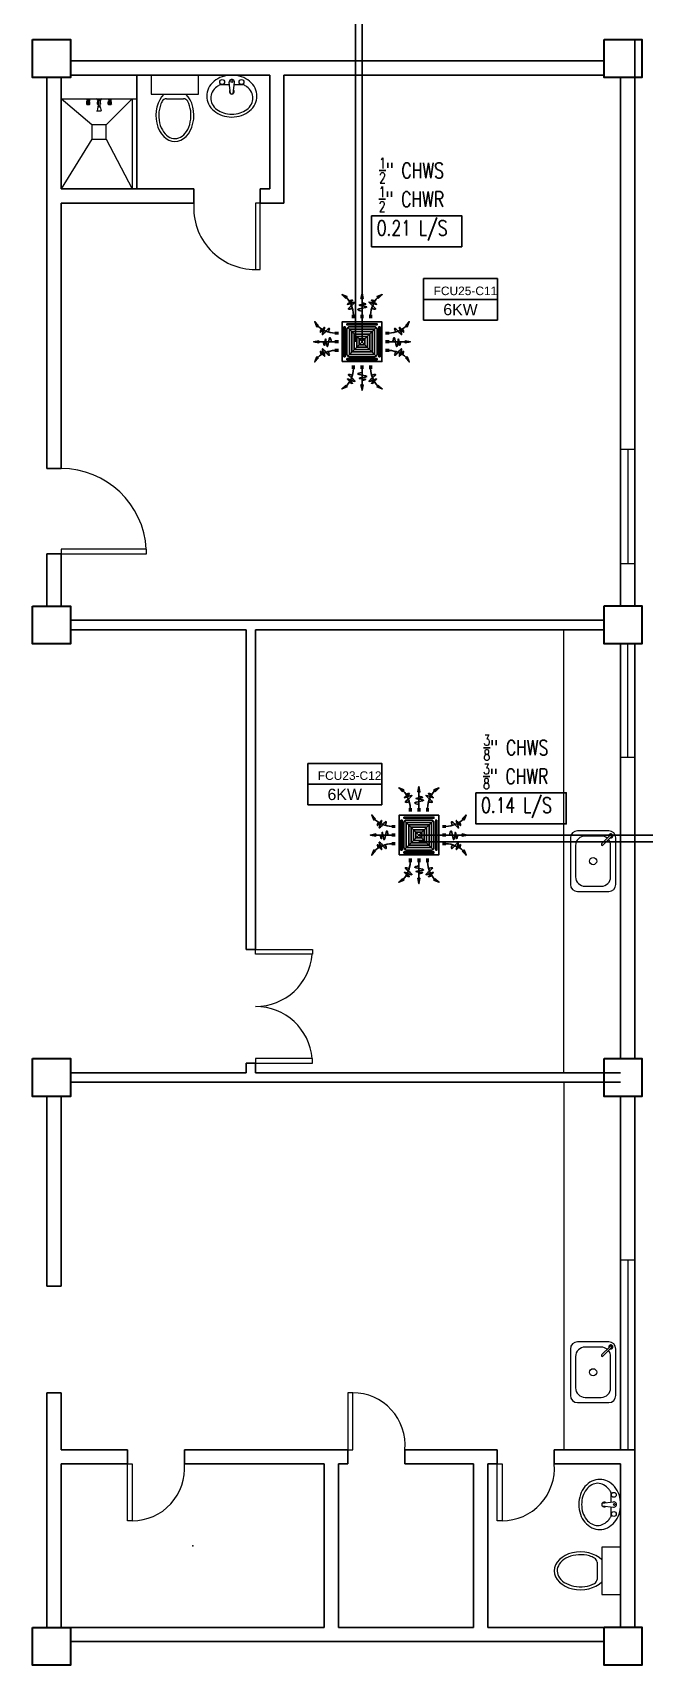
# Model space of a CAD drawing. Header units: millimetres. Extents: x 5 to 430, y 3 to 339.
# Drawn here: x 26.77 to 33.22, y 32.1 to 49.32 of the extents above; entities that cross this region are included whole.
import ezdxf

# ---------------------------------------------------------------- set-up
doc = ezdxf.new("R2010")
doc.units = ezdxf.units.MM
doc.header["$MEASUREMENT"] = 0
for name, color, linetype in [('AIR', 7, 'Continuous'), ('fcu line', 7, 'Continuous'), ('fcu return', 7, 'Continuous'), ('Legends', 7, 'Continuous'), ('pipe label', 7, 'Continuous')]:
    doc.layers.add(name, color=color, linetype=linetype)
doc.styles.add('Arch-Dim', font='simplex.shx', dxfattribs={"width": 0.75})
doc.styles.get("Standard").update_dxf_attribs({"font": 'arial.ttf'})

# ---------------------------------------------------------------- blocks, each defined once
blk = doc.blocks.new('FCU-13000P (CASSETTE SPLIT)')
at = {"layer": 'AIR', "ltscale": 3}
for p, q in [((0, 0.523), (0, 1)), ((-0.193, 0.558), (-0.193, 0.487)), ((-0.162, 0.558), (-0.162, 0.487)), ((-0.016, 0.558), (-0.016, 0.487)), ((0.016, 0.558), (0.016, 0.487)), ((0.162, 0.558), (0.162, 0.487)), ((0.193, 0.558), (0.193, 0.487)), ((-0.523, 0), (-1, 0)), ((-0.558, 0.193), (-0.487, 0.193)), ((-0.558, 0.162), (-0.487, 0.162)), ((-0.558, 0.016), (-0.487, 0.016)), ((0.558, 0.193), (0.487, 0.193)), ((0.558, 0.162), (0.487, 0.162)), ((0.558, 0.016), (0.487, 0.016)), ((0.523, 0), (1, 0)), ((-0.558, -0.016), (-0.487, -0.016)), ((-0.558, -0.162), (-0.487, -0.162)), ((-0.558, -0.193), (-0.487, -0.193)), ((0.558, -0.016), (0.487, -0.016)), ((0.558, -0.162), (0.487, -0.162)), ((0.558, -0.193), (0.487, -0.193)), ((-0.193, -0.558), (-0.193, -0.487)), ((-0.162, -0.558), (-0.162, -0.487)), ((-0.016, -0.558), (-0.016, -0.487)), ((0, -0.523), (0, -1)), ((0.016, -0.558), (0.016, -0.487)), ((0.162, -0.558), (0.162, -0.487)), ((0.193, -0.558), (0.193, -0.487))]:
    blk.add_line(p, q, dxfattribs=at)
at = {"layer": 'AIR'}
for p, q in [((0.295, -0.295), (-0.295, 0.295)), ((0.295, 0.295), (-0.295, -0.295))]:
    blk.add_line(p, q, dxfattribs=at)
at = {"layer": 'AIR', "ltscale": 3}
for points in [[(-0.335, 0.895), (-0.311, 0.932), (-0.416, 0.973)], [(-0.022, 0.89), (0.022, 0.89), (0, 1)], [(0.335, 0.895), (0.311, 0.932), (0.416, 0.973)], [(-0.895, 0.335), (-0.932, 0.311), (-0.973, 0.416)], [(0.895, 0.335), (0.932, 0.311), (0.973, 0.416)], [(-0.89, 0.022), (-0.89, -0.022), (-1, 0)], [(0.89, 0.022), (0.89, -0.022), (1, 0)], [(-0.895, -0.335), (-0.932, -0.311), (-0.973, -0.416)], [(0.895, -0.335), (0.932, -0.311), (0.973, -0.416)], [(-0.335, -0.895), (-0.311, -0.932), (-0.416, -0.973)], [(-0.022, -0.89), (0.022, -0.89), (0, -1)], [(0.335, -0.895), (0.311, -0.932), (0.416, -0.973)]]:
    blk.add_lwpolyline(points, close=True, dxfattribs=at)
at = {"layer": 'AIR'}
for points in [[(-0.323, 0.914, -0.171809), (-0.178, 0.558), (-0.178, 0.522)], [(0.323, 0.914, 0.171809), (0.178, 0.558), (0.178, 0.522)], [(-0.914, 0.323, 0.171809), (-0.558, 0.178), (-0.522, 0.178)], [(0.914, 0.323, -0.171809), (0.558, 0.178), (0.522, 0.178)], [(-0.914, -0.323, -0.171809), (-0.558, -0.178), (-0.522, -0.178)], [(0.914, -0.323, 0.171809), (0.558, -0.178), (0.522, -0.178)], [(-0.323, -0.914, 0.171809), (-0.178, -0.558), (-0.178, -0.522)], [(0.323, -0.914, -0.171809), (0.178, -0.558), (0.178, -0.522)]]:
    blk.add_lwpolyline(points, format="xyb", dxfattribs=at)
for points in [[(-0.41, -0.41), (0.41, -0.41), (0.41, 0.41), (-0.41, 0.41)], [(-0.31, 0.372), (0.31, 0.372), (0.31, 0.348), (-0.31, 0.348)], [(-0.373, 0.31), (-0.348, 0.31), (-0.348, -0.31), (-0.373, -0.31)], [(-0.26, -0.26), (0.26, -0.26), (0.26, 0.26), (-0.26, 0.26)], [(-0.21, -0.21), (0.21, -0.21), (0.21, 0.21), (-0.21, 0.21)], [(-0.16, -0.16), (0.16, -0.16), (0.16, 0.16), (-0.16, 0.16)], [(-0.11, -0.11), (0.11, -0.11), (0.11, 0.11), (-0.11, 0.11)], [(-0.06, -0.06), (0.06, -0.06), (0.06, 0.06), (-0.06, 0.06)], [(0.372, 0.31), (0.348, 0.31), (0.348, -0.31), (0.372, -0.31)], [(-0.31, -0.373), (0.31, -0.373), (0.31, -0.348), (-0.31, -0.348)]]:
    blk.add_lwpolyline(points, close=True, dxfattribs=at)
blk.add_lwpolyline([(-0.26, -0.31), (0.26, -0.31, 0.414214), (0.31, -0.26), (0.31, 0.26, 0.414214), (0.26, 0.31), (-0.26, 0.31, 0.414214), (-0.31, 0.26), (-0.31, -0.26, 0.414214)], format="xyb", close=True, dxfattribs=at)
at = {"layer": 'AIR', "ltscale": 3}
for points in [[(-0.268, 0.84), (-0.231, 0.852), (-0.134, 0.882), (-0.422, 0.704), (0.005, 0.903), (-0.358, 0.645), (-0.239, 0.678), (-0.199, 0.69)], [(0.268, 0.84), (0.231, 0.852), (0.134, 0.882), (0.422, 0.704), (-0.005, 0.903), (0.358, 0.645), (0.239, 0.678), (0.199, 0.69)], [(-0.84, 0.268), (-0.852, 0.231), (-0.882, 0.134), (-0.704, 0.422), (-0.903, -0.005), (-0.645, 0.358), (-0.678, 0.239), (-0.69, 0.199)], [(0.84, 0.268), (0.852, 0.231), (0.882, 0.134), (0.704, 0.422), (0.903, -0.005), (0.645, 0.358), (0.678, 0.239), (0.69, 0.199)], [(-0.84, -0.268), (-0.852, -0.231), (-0.882, -0.134), (-0.704, -0.422), (-0.903, 0.005), (-0.645, -0.358), (-0.678, -0.239), (-0.69, -0.199)], [(0.84, -0.268), (0.852, -0.231), (0.882, -0.134), (0.704, -0.422), (0.903, 0.005), (0.645, -0.358), (0.678, -0.239), (0.69, -0.199)], [(-0.268, -0.84), (-0.231, -0.852), (-0.134, -0.882), (-0.422, -0.704), (0.005, -0.903), (-0.358, -0.645), (-0.239, -0.678), (-0.199, -0.69)], [(0.268, -0.84), (0.231, -0.852), (0.134, -0.882), (0.422, -0.704), (-0.005, -0.903), (0.358, -0.645), (0.239, -0.678), (0.199, -0.69)]]:
    blk.add_open_spline(points, degree=3, knots=[0.0032834, 0.0032834, 0.0032834, 0.0032834, 0.0712567, 0.1924075, 0.3347111, 0.5062145, 0.5813292, 0.5813292, 0.5813292, 0.5813292], dxfattribs=at)
for points in [[(0, 0.8), (0.077, 0.776), (-0.058, 0.755), (0.098, 0.718), (-0.087, 0.663), (0, 0.631)], [(-0.8, 0), (-0.776, -0.077), (-0.755, 0.058), (-0.718, -0.098), (-0.663, 0.087), (-0.631, 0)], [(0.8, 0), (0.776, -0.077), (0.755, 0.058), (0.718, -0.098), (0.663, 0.087), (0.631, 0)], [(0, -0.8), (0.077, -0.776), (-0.058, -0.755), (0.098, -0.718), (-0.087, -0.663), (0, -0.631)]]:
    blk.add_spline(points, degree=3, dxfattribs=at)
for points in [[(-0.416, 0.973), (-0.335, 0.895), (-0.311, 0.932)], [(0, 1), (-0.022, 0.89), (0.022, 0.89)], [(0.416, 0.973), (0.335, 0.895), (0.311, 0.932)], [(-0.973, 0.416), (-0.895, 0.335), (-0.932, 0.311)], [(0.973, 0.416), (0.895, 0.335), (0.932, 0.311)], [(-1, 0), (-0.89, 0.022), (-0.89, -0.022)], [(1, 0), (0.89, 0.022), (0.89, -0.022)], [(-0.973, -0.416), (-0.895, -0.335), (-0.932, -0.311)], [(0.973, -0.416), (0.895, -0.335), (0.932, -0.311)], [(-0.416, -0.973), (-0.335, -0.895), (-0.311, -0.932)], [(0, -1), (-0.022, -0.89), (0.022, -0.89)], [(0.416, -0.973), (0.335, -0.895), (0.311, -0.932)]]:
    blk.add_solid(points, dxfattribs=at)

msp = doc.modelspace()

# ---------------------------------------------------------------- linework, layer by layer
at = {"color": 8, "linetype": 'ByBlock', "lineweight": 25}
for p, q in [((33.122, 43.277), (33.122, 49.252)), ((27.172, 49.026), (32.797, 49.026)), ((26.922, 48.85), (26.922, 44.725)), ((27.072, 48.85), (27.072, 47.676)), ((27.072, 48.85), (27.072, 47.676)), ((27.172, 48.876), (29.272, 48.876)), ((29.272, 48.876), (27.172, 48.876)), ((29.272, 48.876), (27.172, 48.876)), ((29.422, 48.876), (32.797, 48.876)), ((29.572, 48.876), (29.422, 48.876)), ((32.972, 43.275), (32.972, 48.852)), ((27.072, 48.726), (27.072, 47.676)), ((27.072, 47.526), (27.072, 44.725)), ((26.922, 44.725), (27.072, 44.725)), ((26.922, 43.825), (26.922, 43.625)), ((26.922, 43.825), (27.072, 43.825)), ((27.072, 43.825), (27.072, 43.725)), ((27.072, 43.825), (27.072, 43.275)), ((26.922, 43.625), (26.922, 43.625)), ((26.922, 43.625), (26.922, 43.275)), ((29.022, 43.125), (27.172, 43.125)), ((29.022, 43.125), (32.797, 43.125)), ((29.022, 43.025), (27.172, 43.025)), ((29.022, 42.675), (29.022, 43.025)), ((29.122, 43.025), (29.122, 39.651)), ((29.122, 43.025), (32.797, 43.025)), ((32.972, 39.575), (32.972, 42.877)), ((33.122, 39.575), (33.122, 42.877)), ((29.022, 42.675), (29.022, 39.651)), ((29.022, 39.651), (29.122, 39.651)), ((32.972, 39.575), (32.972, 38.502)), ((33.122, 39.575), (33.122, 38.502)), ((29.022, 38.451), (29.122, 38.451)), ((29.022, 38.451), (29.022, 38.351)), ((29.122, 38.451), (29.122, 38.351)), ((27.172, 38.351), (28.872, 38.351)), ((27.172, 38.251), (31.922, 38.251)), ((28.872, 38.351), (29.022, 38.351)), ((28.872, 38.351), (29.022, 38.351)), ((28.872, 38.251), (32.972, 38.251)), ((29.122, 38.351), (31.922, 38.351)), ((29.122, 38.351), (32.972, 38.351)), ((26.922, 38.1), (26.922, 36.1)), ((27.072, 36.1), (27.072, 38.1)), ((32.972, 38.102), (32.972, 34.375)), ((33.122, 38.102), (33.122, 34.375)), ((26.922, 36.1), (27.072, 36.1)), ((26.922, 34.975), (26.922, 32.5)), ((26.922, 34.975), (27.072, 34.975)), ((27.072, 34.975), (27.072, 34.375)), ((30.097, 34.375), (28.372, 34.375)), ((31.672, 34.375), (30.697, 34.375)), ((32.972, 34.375), (32.272, 34.375)), ((32.972, 34.375), (33.122, 34.375)), ((33.122, 34.375), (33.122, 32.502)), ((32.972, 34.225), (32.972, 32.5)), ((29.847, 32.5), (27.072, 32.5)), ((31.422, 32.5), (29.997, 32.5)), ((32.972, 32.5), (31.572, 32.5)), ((27.172, 32.35), (32.797, 32.35)), ((32.797, 32.35), (27.172, 32.35))]:
    msp.add_line(p, q, dxfattribs=at)
at = {"color": 8, "linetype": 'ByBlock', "lineweight": 9, "ltscale": 0.3}
for p, q in [((27.872, 48.876), (27.872, 47.676)), ((27.397, 48.351), (27.072, 48.626)), ((27.547, 48.351), (27.822, 48.626)), ((27.822, 48.626), (27.822, 47.676)), ((27.397, 48.201), (27.072, 47.676)), ((27.547, 48.201), (27.822, 47.676))]:
    msp.add_line(p, q, dxfattribs=at)
at = {"color": 8, "linetype": 'ByBlock', "lineweight": 9}
for p, q in [((27.872, 48.626), (27.872, 48.876)), ((27.072, 48.626), (27.872, 48.626)), ((33.122, 44.925), (32.972, 44.925)), ((33.047, 44.925), (33.047, 43.725)), ((33.122, 43.725), (33.122, 44.925)), ((32.972, 43.725), (33.122, 43.725)), ((32.372, 38.351), (32.372, 43.026)), ((33.047, 41.677), (33.047, 42.877)), ((33.122, 42.877), (33.122, 41.677)), ((33.122, 41.677), (32.972, 41.677)), ((32.372, 38.251), (32.372, 34.375)), ((26.922, 38.1), (27.072, 38.1)), ((33.122, 36.375), (32.972, 36.375)), ((33.047, 36.375), (33.047, 34.375)), ((33.122, 34.375), (33.122, 36.375))]:
    msp.add_line(p, q, dxfattribs=at)
at = {"color": 8, "lineweight": 9}
for p, q in [((28.022, 48.876), (28.022, 48.676)), ((28.522, 48.876), (28.022, 48.876)), ((28.522, 48.676), (28.522, 48.876)), ((28.858, 48.678), (28.844, 48.8)), ((28.887, 48.678), (28.9, 48.8)), ((27.341, 48.626), (27.376, 48.626)), ((27.341, 48.625), (27.341, 48.626)), ((27.341, 48.625), (27.376, 48.625)), ((27.341, 48.625), (27.345, 48.618)), ((27.342, 48.592), (27.344, 48.596)), ((27.342, 48.57), (27.342, 48.592)), ((27.344, 48.604), (27.345, 48.606)), ((27.344, 48.604), (27.372, 48.604)), ((27.344, 48.598), (27.344, 48.604)), ((27.345, 48.618), (27.372, 48.618)), ((27.345, 48.606), (27.372, 48.606)), ((27.345, 48.592), (27.353, 48.592)), ((27.345, 48.579), (27.345, 48.591)), ((27.347, 48.618), (27.347, 48.606)), ((27.352, 48.579), (27.352, 48.591)), ((27.372, 48.592), (27.364, 48.592)), ((27.365, 48.579), (27.365, 48.591)), ((27.37, 48.618), (27.37, 48.606)), ((27.376, 48.625), (27.372, 48.618)), ((27.372, 48.604), (27.372, 48.606)), ((27.372, 48.598), (27.372, 48.604)), ((27.372, 48.579), (27.372, 48.591)), ((27.375, 48.592), (27.373, 48.596)), ((27.375, 48.57), (27.375, 48.592)), ((27.376, 48.625), (27.376, 48.626)), ((27.455, 48.62), (27.443, 48.626)), ((27.443, 48.626), (27.501, 48.626)), ((27.49, 48.62), (27.455, 48.62)), ((27.455, 48.61), (27.455, 48.62)), ((27.455, 48.62), (27.49, 48.62)), ((27.49, 48.61), (27.455, 48.61)), ((27.455, 48.592), (27.458, 48.596)), ((27.455, 48.57), (27.455, 48.592)), ((27.458, 48.604), (27.459, 48.606)), ((27.458, 48.604), (27.465, 48.604)), ((27.458, 48.598), (27.458, 48.604)), ((27.459, 48.606), (27.465, 48.606)), ((27.459, 48.592), (27.465, 48.592)), ((27.459, 48.579), (27.459, 48.591)), ((27.461, 48.61), (27.461, 48.606)), ((27.465, 48.548), (27.465, 48.61)), ((27.465, 48.61), (27.48, 48.61)), ((27.48, 48.61), (27.48, 48.548)), ((27.48, 48.606), (27.485, 48.606)), ((27.48, 48.604), (27.486, 48.604)), ((27.485, 48.592), (27.48, 48.592)), ((27.483, 48.61), (27.483, 48.606)), ((27.486, 48.604), (27.485, 48.606)), ((27.485, 48.579), (27.485, 48.591)), ((27.486, 48.598), (27.486, 48.604)), ((27.489, 48.592), (27.487, 48.596)), ((27.489, 48.57), (27.489, 48.592)), ((27.501, 48.626), (27.49, 48.62)), ((27.49, 48.62), (27.49, 48.61)), ((27.569, 48.625), (27.569, 48.626)), ((27.569, 48.626), (27.603, 48.626)), ((27.569, 48.625), (27.572, 48.618)), ((27.569, 48.625), (27.603, 48.625)), ((27.569, 48.592), (27.571, 48.596)), ((27.569, 48.57), (27.569, 48.592)), ((27.572, 48.618), (27.599, 48.618)), ((27.572, 48.606), (27.599, 48.606)), ((27.572, 48.604), (27.572, 48.606)), ((27.572, 48.598), (27.572, 48.604)), ((27.572, 48.604), (27.6, 48.604)), ((27.573, 48.592), (27.58, 48.592)), ((27.573, 48.579), (27.573, 48.591)), ((27.574, 48.618), (27.574, 48.606)), ((27.58, 48.579), (27.58, 48.591)), ((27.599, 48.592), (27.592, 48.592)), ((27.592, 48.579), (27.592, 48.591)), ((27.597, 48.618), (27.597, 48.606)), ((27.603, 48.625), (27.599, 48.618)), ((27.6, 48.604), (27.599, 48.606)), ((27.599, 48.579), (27.599, 48.591)), ((27.6, 48.598), (27.6, 48.604)), ((27.602, 48.592), (27.6, 48.596)), ((27.602, 48.57), (27.602, 48.592)), ((27.603, 48.625), (27.603, 48.626)), ((28.022, 48.676), (28.522, 48.676)), ((28.182, 48.626), (28.363, 48.626)), ((27.342, 48.57), (27.375, 48.57)), ((27.345, 48.568), (27.342, 48.57)), ((27.345, 48.568), (27.372, 48.568)), ((27.345, 48.567), (27.345, 48.568)), ((27.345, 48.567), (27.372, 48.567)), ((27.372, 48.568), (27.375, 48.57)), ((27.372, 48.567), (27.372, 48.568)), ((27.46, 48.54), (27.451, 48.498)), ((27.491, 48.494), (27.453, 48.494)), ((27.455, 48.57), (27.465, 48.57)), ((27.459, 48.568), (27.455, 48.57)), ((27.459, 48.568), (27.465, 48.568)), ((27.459, 48.567), (27.459, 48.568)), ((27.459, 48.567), (27.465, 48.567)), ((27.46, 48.548), (27.46, 48.54)), ((27.484, 48.548), (27.46, 48.548)), ((27.46, 48.54), (27.484, 48.54)), ((27.46, 48.54), (27.484, 48.54)), ((27.48, 48.57), (27.489, 48.57)), ((27.48, 48.568), (27.485, 48.568)), ((27.48, 48.567), (27.485, 48.567)), ((27.484, 48.54), (27.484, 48.548)), ((27.484, 48.54), (27.493, 48.498)), ((27.485, 48.568), (27.489, 48.57)), ((27.485, 48.567), (27.485, 48.568)), ((27.573, 48.568), (27.569, 48.57)), ((27.569, 48.57), (27.602, 48.57)), ((27.573, 48.567), (27.573, 48.568)), ((27.573, 48.568), (27.599, 48.568)), ((27.573, 48.567), (27.599, 48.567)), ((27.599, 48.568), (27.602, 48.57)), ((27.599, 48.567), (27.599, 48.568)), ((32.775, 33.812), (32.897, 33.825)), ((32.775, 33.783), (32.897, 33.769)), ((32.973, 33.347), (32.773, 33.347)), ((32.773, 33.347), (32.773, 32.847)), ((32.973, 32.847), (32.973, 33.347)), ((32.723, 33.188), (32.723, 33.007)), ((32.773, 32.847), (32.973, 32.847))]:
    msp.add_line(p, q, dxfattribs=at)
at = {"color": 8, "linetype": 'ByBlock', "lineweight": 25, "ltscale": 0.3}
for p, q in [((29.272, 48.876), (29.272, 47.676)), ((29.422, 48.876), (29.422, 47.526)), ((27.072, 47.676), (28.472, 47.676)), ((28.472, 47.676), (28.472, 47.526)), ((29.172, 47.676), (29.272, 47.676)), ((29.172, 47.676), (29.172, 47.526)), ((27.072, 47.526), (28.472, 47.526)), ((29.172, 47.526), (29.422, 47.526)), ((26.922, 32.5), (26.922, 34.375)), ((27.772, 34.375), (27.072, 34.375)), ((27.772, 34.225), (27.772, 34.375)), ((30.097, 34.375), (28.372, 34.375)), ((28.372, 34.225), (28.372, 34.375)), ((30.097, 34.225), (30.097, 34.375)), ((31.672, 34.375), (30.697, 34.375)), ((30.697, 34.225), (30.697, 34.375)), ((31.672, 34.225), (31.672, 34.375)), ((32.972, 34.375), (32.272, 34.375)), ((32.272, 34.225), (32.272, 34.375)), ((27.072, 32.5), (27.072, 34.225)), ((27.772, 34.225), (27.072, 34.225)), ((29.847, 34.225), (28.372, 34.225)), ((29.847, 34.225), (29.847, 32.5)), ((29.997, 34.225), (29.997, 32.5)), ((30.097, 34.225), (29.997, 34.225)), ((31.422, 34.225), (30.697, 34.225)), ((31.422, 34.225), (31.422, 32.5)), ((31.572, 34.225), (31.572, 32.5)), ((31.672, 34.225), (31.572, 34.225)), ((31.672, 34.225), (31.572, 34.225)), ((32.972, 34.225), (32.272, 34.225))]:
    msp.add_line(p, q, dxfattribs=at)
at = {"color": 8, "linetype": 'ByBlock', "lineweight": 13}
for p, q in [((27.972, 43.875), (27.072, 43.875)), ((27.072, 43.875), (27.072, 43.825)), ((27.072, 43.825), (27.972, 43.825)), ((27.972, 43.825), (27.972, 43.875)), ((29.122, 39.651), (29.722, 39.651)), ((29.122, 39.601), (29.122, 39.651)), ((29.722, 39.651), (29.722, 39.601)), ((29.722, 39.601), (29.122, 39.601)), ((29.722, 38.501), (29.122, 38.501)), ((29.122, 38.501), (29.122, 38.451)), ((29.122, 38.451), (29.722, 38.451)), ((29.722, 38.451), (29.722, 38.501))]:
    msp.add_line(p, q, dxfattribs=at)
at = {"color": 8, "lineweight": 9, "ltscale": 0.4}
for p, q in [((32.442, 40.829), (32.442, 40.339)), ((32.847, 40.904), (32.517, 40.904)), ((32.767, 40.849), (32.597, 40.849)), ((32.863, 40.857), (32.772, 40.765)), ((32.875, 40.844), (32.784, 40.753)), ((32.922, 40.339), (32.922, 40.829)), ((32.497, 40.749), (32.497, 40.419)), ((32.867, 40.419), (32.867, 40.749)), ((32.597, 40.319), (32.767, 40.319)), ((32.517, 40.264), (32.847, 40.264)), ((32.847, 35.512), (32.517, 35.512)), ((32.442, 35.437), (32.442, 34.947)), ((32.497, 35.357), (32.497, 35.027)), ((32.767, 35.457), (32.597, 35.457)), ((32.863, 35.465), (32.772, 35.374)), ((32.875, 35.452), (32.784, 35.361)), ((32.867, 35.027), (32.867, 35.357)), ((32.922, 34.947), (32.922, 35.437)), ((32.517, 34.872), (32.847, 34.872)), ((32.597, 34.927), (32.767, 34.927))]:
    msp.add_line(p, q, dxfattribs=at)
at = {"color": 8, "linetype": 'ByBlock', "lineweight": 35}
for points in [[(26.772, 49.25), (27.172, 49.25), (27.172, 48.85), (26.772, 48.85)], [(32.797, 49.252), (33.197, 49.252), (33.197, 48.852), (32.797, 48.852)], [(26.772, 43.275), (27.172, 43.275), (27.172, 42.875), (26.772, 42.875)], [(32.797, 43.277), (33.197, 43.277), (33.197, 42.877), (32.797, 42.877)], [(26.772, 38.5), (27.172, 38.5), (27.172, 38.1), (26.772, 38.1)], [(32.797, 38.502), (33.197, 38.502), (33.197, 38.102), (32.797, 38.102)], [(26.772, 32.5), (27.172, 32.5), (27.172, 32.1), (26.772, 32.1)], [(32.797, 32.502), (33.197, 32.502), (33.197, 32.102), (32.797, 32.102)]]:
    msp.add_lwpolyline(points, close=True, dxfattribs=at)
at = {"color": 8, "lineweight": 9}
for points in [[(28.607, 48.655, 0.11576), (28.626, 48.572, 0.104047), (28.685, 48.498, 0.090875), (28.769, 48.451, 0.083344), (28.872, 48.434, 0.083344), (28.976, 48.451, 0.090875), (29.059, 48.498, 0.104047), (29.118, 48.572, 0.11576), (29.137, 48.655, 0.11576), (29.118, 48.737, 0.104047), (29.059, 48.811, 0.090875), (28.976, 48.858, 0.083344), (28.872, 48.876, 0.083344), (28.769, 48.858, 0.090875), (28.685, 48.811, 0.104047), (28.626, 48.737, 0.11576)], [(32.752, 34.062, 0.11576), (32.669, 34.043, 0.104047), (32.595, 33.985, 0.090875), (32.548, 33.901, 0.083344), (32.531, 33.797, 0.083344), (32.548, 33.694, 0.090875), (32.595, 33.61, 0.104047), (32.669, 33.552, 0.11576), (32.752, 33.532, 0.11576), (32.834, 33.552, 0.104047), (32.908, 33.61, 0.090875), (32.955, 33.694, 0.083344), (32.973, 33.797, 0.083344), (32.955, 33.901, 0.090875), (32.908, 33.985, 0.104047), (32.834, 34.043, 0.11576)]]:
    msp.add_lwpolyline(points, format="xyb", close=True, dxfattribs=at)
for points in [[(28.65, 48.634, 0.124838), (28.665, 48.571, 0.105788), (28.715, 48.513, 0.086697), (28.785, 48.477, 0.076776), (28.872, 48.464, 0.076776), (28.96, 48.477, 0.086697), (29.029, 48.513, 0.105788), (29.079, 48.571, 0.124838), (29.095, 48.634, 0.124838), (29.079, 48.696, 0.105788), (29.029, 48.754, 0.040067), (28.999, 48.774), (28.896, 48.774, 0.040067)], [(28.848, 48.774), (28.746, 48.774, 0.040067), (28.715, 48.754, 0.105788), (28.665, 48.696, 0.124838), (28.65, 48.634, 0.124838)], [(32.731, 34.02, 0.124838), (32.668, 34.004, 0.105788), (32.611, 33.955, 0.086697), (32.574, 33.885, 0.076776), (32.561, 33.797, 0.076776), (32.574, 33.71, 0.086697), (32.611, 33.64, 0.105788), (32.668, 33.591, 0.124838), (32.731, 33.575, 0.124838), (32.793, 33.591, 0.105788), (32.851, 33.64, 0.040067), (32.871, 33.671), (32.871, 33.773, 0.040067)], [(32.871, 33.822), (32.871, 33.924, 0.040067), (32.851, 33.955, 0.105788), (32.793, 34.004, 0.124838), (32.731, 34.02, 0.124838)]]:
    msp.add_lwpolyline(points, format="xyb", dxfattribs=at)
at = {"color": 8, "linetype": 'ByBlock', "lineweight": 25}
msp.add_lwpolyline([(29.422, 48.376), (29.422, 48.876)], dxfattribs=at)
at = {"color": 8, "linetype": 'ByBlock', "lineweight": 9, "ltscale": 0.3}
msp.add_lwpolyline([(27.822, 48.626), (27.822, 47.676), (27.872, 47.676), (27.872, 48.626), (27.872, 48.626)], dxfattribs=at)
at = {"color": 8, "linetype": 'ByBlock', "lineweight": 9, "ltscale": 0.03}
msp.add_lwpolyline([(27.547, 48.351), (27.397, 48.351), (27.397, 48.201), (27.547, 48.201)], close=True, dxfattribs=at)
at = {"color": 8, "lineweight": 13, "ltscale": 0.03}
for points in [[(29.172, 47.526), (29.122, 47.526), (29.122, 46.826), (29.172, 46.826)], [(30.097, 34.375), (30.147, 34.375), (30.147, 34.975), (30.097, 34.975)], [(27.772, 34.225), (27.822, 34.225), (27.822, 33.625), (27.772, 33.625)], [(31.672, 34.225), (31.722, 34.225), (31.722, 33.625), (31.672, 33.625)]]:
    msp.add_lwpolyline(points, close=True, dxfattribs=at)
at = {"color": 8, "lineweight": 9}
for centre, radius in [((28.771, 48.803), 0.0255), ((28.872, 48.809), 0.0095), ((28.974, 48.803), 0.0255), ((32.9, 33.899), 0.0255), ((32.906, 33.797), 0.0095), ((32.9, 33.696), 0.0255)]:
    msp.add_circle(centre, radius, dxfattribs=at)
at = {"color": 8, "lineweight": 9, "ltscale": 0.4}
for centre in [(32.682, 40.584), (32.682, 35.192)]:
    msp.add_circle(centre, 0.0375, dxfattribs=at)
at = {"color": 8, "lineweight": 9}
for centre, radius, start, end in [((28.872, 48.803), 0.028, 353.7545, 186.2455), ((28.182, 48.576), 0.05, 90, 151.8499), ((28.363, 48.576), 0.05, 28.0084, 90), ((28.872, 48.701), 0.025, 138.7978, 233.6932), ((28.872, 48.772), 0.0948, 261.2026, 278.7974), ((28.872, 48.701), 0.025, 251.3793, 288.6207), ((28.872, 48.701), 0.025, 306.3068, 41.2022), ((32.798, 33.797), 0.025, 161.3793, 198.6207), ((32.869, 33.797), 0.0948, 171.2026, 188.7974), ((32.798, 33.797), 0.025, 48.7978, 143.6932), ((32.798, 33.797), 0.025, 216.3068, 311.2022), ((32.9, 33.797), 0.028, 263.7545, 96.2455), ((32.673, 33.188), 0.05, 0, 61.8499), ((32.673, 33.007), 0.05, 298.0084, 360)]:
    msp.add_arc(centre, radius, start, end, dxfattribs=at)
at = {"color": 8, "lineweight": 13, "ltscale": 0.03}
for centre, radius, start, end in [((29.122, 47.477), 0.652, 175.7578, 270), ((30.147, 34.423), 0.552, 355.0209, 90), ((27.822, 34.177), 0.552, 270, 4.9791), ((31.722, 34.177), 0.552, 270, 4.9791)]:
    msp.add_arc(centre, radius, start, end, dxfattribs=at)
at = {"color": 8, "linetype": 'ByBlock', "lineweight": 13}
for centre, radius, start, end in [((27.072, 43.825), 0.9, 3.1847, 90), ((29.122, 39.651), 0.6, 270, 355.2198), ((29.122, 38.451), 0.6, 4.7802, 90)]:
    msp.add_arc(centre, radius, start, end, dxfattribs=at)
at = {"color": 8, "lineweight": 9, "ltscale": 0.4}
for centre, radius, start, end in [((32.517, 40.829), 0.075, 90, 180), ((32.597, 40.749), 0.1, 90, 180), ((32.767, 40.749), 0.1, 50.0132, 90), ((32.847, 40.829), 0.075, 0, 90), ((32.869, 40.85), 0.0217, 248.7565, 201.2435), ((32.869, 40.85), 0.0145, 262.0499, 187.9501), ((32.869, 40.85), 0.00874, 315, 135), ((32.778, 40.759), 0.00874, 135, 315), ((32.767, 40.749), 0.1, 0, 39.9868), ((32.517, 40.339), 0.075, 180, 270), ((32.597, 40.419), 0.1, 180, 270), ((32.767, 40.419), 0.1, 270, 0), ((32.847, 40.339), 0.075, 270, 0), ((32.517, 35.437), 0.075, 90, 180), ((32.847, 35.437), 0.075, 0, 90), ((32.597, 35.357), 0.1, 90, 180), ((32.767, 35.357), 0.1, 50.0132, 90), ((32.778, 35.367), 0.00874, 135, 315), ((32.767, 35.357), 0.1, 0, 39.9868), ((32.869, 35.459), 0.0217, 248.7565, 201.2435), ((32.869, 35.459), 0.0145, 262.0499, 187.9501), ((32.869, 35.459), 0.00874, 315, 135), ((32.597, 35.027), 0.1, 180, 270), ((32.767, 35.027), 0.1, 270, 0), ((32.517, 34.947), 0.075, 180, 270), ((32.847, 34.947), 0.075, 270, 0)]:
    msp.add_arc(centre, radius, start, end, dxfattribs=at)
at = {"color": 8, "lineweight": 9}
for centre, major_axis, ratio, start_param, end_param in [((27.333, 48.58), (-0.00896, 0.00896), 1, 3.15309, 3.864175), ((27.33, 48.585), (0.0118, 0.0118), 1, 6.018417, 6.150642), ((27.341, 48.598), (0.00268, 0.00268), 1, 5.003733, 5.497675), ((27.342, 48.591), (0.00268, 0.00268), 1, 5.497675, 6.125314), ((27.356, 48.591), (-0.00268, 0.00268), 1, 0.157647, 0.785286), ((27.363, 48.58), (-0.00738, 0.00738), 1, 0.858879, 1.643677), ((27.363, 48.586), (0.00887, 0.00887), 1, 1.36743, 1.728443), ((27.358, 48.593), (-0.00268, 0.00268), 1, -1.367654, -0.203367), ((27.354, 48.586), (0.00887, 0.00887), 1, 6.125314, 6.486327), ((27.354, 48.58), (0.00738, 0.00738), 1, 4.639283, 5.424081), ((27.361, 48.591), (-0.00268, 0.00268), 1, 3.926878, 4.554518), ((27.376, 48.598), (0.00268, 0.00268), 1, 2.356082, 2.850023), ((27.387, 48.585), (-0.0118, 0.0118), 1, 0.132318, 0.264544), ((27.375, 48.591), (0.00268, 0.00268), 1, 1.728443, 2.356082), ((27.384, 48.58), (0.00896, 0.00896), 1, 2.418785, 3.129871), ((27.446, 48.58), (0.00896, 0.00896), 1, 4.723886, 5.434971), ((27.444, 48.585), (0.0118, 0.0118), 1, 6.018417, 6.150642), ((27.454, 48.598), (-0.00268, 0.00268), 1, 3.432937, 3.926878), ((27.455, 48.591), (-0.00268, 0.00268), 1, 3.926878, 4.554518), ((27.489, 48.591), (-0.00268, 0.00268), 1, 0.157647, 0.785286), ((27.498, 48.58), (-0.00896, 0.00896), 1, 0.847989, 1.559075), ((27.49, 48.598), (-0.00268, 0.00268), 1, 0.785286, 1.279227), ((27.5, 48.585), (0.0118, 0.0118), 1, 1.703115, 1.83534), ((27.56, 48.58), (-0.00896, 0.00896), 1, 3.15309, 3.864175), ((27.568, 48.598), (0.00268, 0.00268), 1, 5.003733, 5.497675), ((27.557, 48.585), (-0.0118, 0.0118), 1, 4.44762, 4.579846), ((27.569, 48.591), (0.00268, 0.00268), 1, 5.497675, 6.125314), ((27.591, 48.586), (0.00887, 0.00887), 1, 1.36743, 1.728443), ((27.583, 48.591), (-0.00268, 0.00268), 1, 0.157647, 0.785286), ((27.59, 48.58), (-0.00738, 0.00738), 1, 0.858879, 1.643677), ((27.586, 48.593), (-0.00268, 0.00268), 1, -1.367654, -0.203367), ((27.581, 48.586), (0.00887, 0.00887), 1, 6.125314, 6.486327), ((27.581, 48.58), (0.00738, 0.00738), 1, 4.639283, 5.424081), ((27.588, 48.591), (-0.00268, 0.00268), 1, 3.926878, 4.554518), ((27.603, 48.591), (0.00268, 0.00268), 1, 1.728443, 2.356082), ((27.611, 48.58), (0.00896, 0.00896), 1, 2.418785, 3.129871), ((27.604, 48.598), (0.00268, 0.00268), 1, 2.356082, 2.850023), ((27.614, 48.585), (0.0118, 0.0118), 1, 1.703115, 1.83534), ((28.272, 48.451), (0, 0.275), 0.727273, 0.612555, 5.670631), ((27.358, 48.575), (-0.00268, 0.00268), 1, 1.643677, 3.068487), ((27.489, 48.497), (-0.00268, 0.00268), 1, 2.924915, 4.294977), ((27.586, 48.575), (-0.00268, 0.00268), 1, 1.643677, 3.068487), ((32.548, 33.097), (0.275, 0), 0.727273, 0.612555, 5.670631)]:
    msp.add_ellipse(centre, major_axis=major_axis, ratio=ratio, start_param=start_param, end_param=end_param, dxfattribs=at)
at = {"color": 8, "lineweight": 9, "extrusion": (4.99074e-41, -2.88216e-41, -1)}
msp.add_ellipse((27.455, 48.497), major_axis=(-0.00268, 0.00268), ratio=1, start_param=4.495936, end_param=5.865998, dxfattribs=at)
at = {"color": 8, "lineweight": 9}
for points in [[(28.137, 48.599), (28.129, 48.583), (28.121, 48.565), (28.094, 48.474), (28.099, 48.386), (28.157, 48.255), (28.207, 48.213), (28.305, 48.2), (28.358, 48.226), (28.432, 48.337), (28.449, 48.421), (28.434, 48.535), (28.422, 48.57), (28.407, 48.599)], [(32.696, 33.232), (32.68, 33.241), (32.662, 33.248), (32.571, 33.275), (32.483, 33.27), (32.352, 33.212), (32.311, 33.162), (32.297, 33.064), (32.323, 33.012), (32.434, 32.938), (32.518, 32.92), (32.632, 32.936), (32.667, 32.947), (32.696, 32.963)]]:
    msp.add_open_spline(points, degree=3, knots=[0.937253, 0.937253, 0.937253, 0.937253, 1.185372, 1.185372, 2.113864, 2.113864, 3.042356, 3.042356, 3.970847, 3.970847, 4.899339, 4.899339, 5.346062, 5.346062, 5.346062, 5.346062], dxfattribs=at)
at = {"color": 8, "linetype": 'ByBlock', "lineweight": 9, "ltscale": 0.3}
msp.add_point((28.46, 33.362), dxfattribs=at)
at = {"layer": 'fcu line', "linetype": 'Continuous'}
for p, q in [((30.245, 46.063), (30.245, 50.501)), ((30.845, 40.859), (33.763, 40.859))]:
    msp.add_line(p, q, dxfattribs=at)
at = {"layer": 'fcu return', "linetype": 'Continuous'}
for p, q in [((30.175, 46.063), (30.175, 50.431)), ((30.845, 40.789), (33.693, 40.789))]:
    msp.add_line(p, q, dxfattribs=at)
at = {"layer": 'Legends', "linetype": 'Continuous', "lineweight": 25}
for p, q in [((30.895, 46.51), (31.673, 46.51)), ((29.674, 41.396), (30.453, 41.396))]:
    msp.add_line(p, q, dxfattribs=at)
at = {"layer": 'Legends'}
for points in [[(30.895, 46.729), (31.673, 46.729), (31.673, 46.292), (30.895, 46.292)], [(29.674, 41.615), (30.453, 41.615), (30.453, 41.178), (29.674, 41.178)]]:
    msp.add_lwpolyline(points, close=True, dxfattribs=at)
at = {"layer": 'pipe label', "color": 2, "linetype": 'Continuous', "lineweight": 25}
for points in [[(30.346, 47.393), (31.297, 47.393), (31.297, 47.066), (30.346, 47.066)], [(31.447, 41.305), (32.398, 41.305), (32.398, 40.977), (31.447, 40.977)]]:
    msp.add_lwpolyline(points, close=True, dxfattribs=at)

# ---------------------------------------------------------------- block references
at = {"layer": 'AIR', "xscale": 0.5113536813550488, "yscale": 0.5113536813550488, "zscale": 0.5113536813550488}
for p in [(30.245, 46.063), (30.845, 40.859)]:
    msp.add_blockref('FCU-13000P (CASSETTE SPLIT)', p, dxfattribs=at)

# ---------------------------------------------------------------- texts
at = {"layer": 'Legends', "linetype": 'Continuous', "lineweight": 25, "attachment_point": 1}
for s, width, insert, char_height in [('FCU25-C11', 0.44811, (31, 46.645), 0.09), ('6KW', 0.23674, (31.102, 46.463), 0.12), ('FCU23-C12', 0.44811, (29.779, 41.531), 0.09), ('6KW', 0.23674, (29.881, 41.348), 0.12)]:
    msp.add_mtext_dynamic_manual_height_columns(s, width=width, gutter_width=1.011, heights=[0], dxfattribs=dict(at, insert=insert, char_height=char_height))
at = {"layer": 'pipe label', "color": 3, "linetype": 'Continuous', "lineweight": 25, "char_height": 0.16, "attachment_point": 1, "style": 'Arch-Dim'}
for s, insert in [('\\A1;{\\H0.7x;\\S1/2;}" CHWS', (30.425, 48.004)), ('\\A1;{\\H0.7x;\\S3/8;}" CHWS', (31.526, 41.915))]:
    msp.add_mtext_dynamic_manual_height_columns(s, width=1.17294, gutter_width=1.011, heights=[0], dxfattribs=dict(at, insert=insert))
at = {"layer": 'pipe label', "color": 240, "linetype": 'Continuous', "lineweight": 25, "char_height": 0.16, "attachment_point": 1, "style": 'Arch-Dim'}
for s, insert in [('\\A1;{\\H0.7x;\\S1/2;}" CHWR', (30.422, 47.701)), ('\\A1;{\\H0.7x;\\S3/8;}" CHWR', (31.522, 41.612))]:
    msp.add_mtext_dynamic_manual_height_columns(s, width=0.88035, gutter_width=1.011, heights=[0], dxfattribs=dict(at, insert=insert))
at = {"layer": 'pipe label', "color": 2, "linetype": 'Continuous', "lineweight": 25, "char_height": 0.16, "attachment_point": 1, "style": 'Arch-Dim'}
for s, insert in [('0.21 L/S', (30.401, 47.343)), ('0.14 L/S', (31.501, 41.254))]:
    msp.add_mtext_dynamic_manual_height_columns(s, width=0.89967, gutter_width=1.011, heights=[0], dxfattribs=dict(at, insert=insert))

doc.saveas('drawing.dxf')
